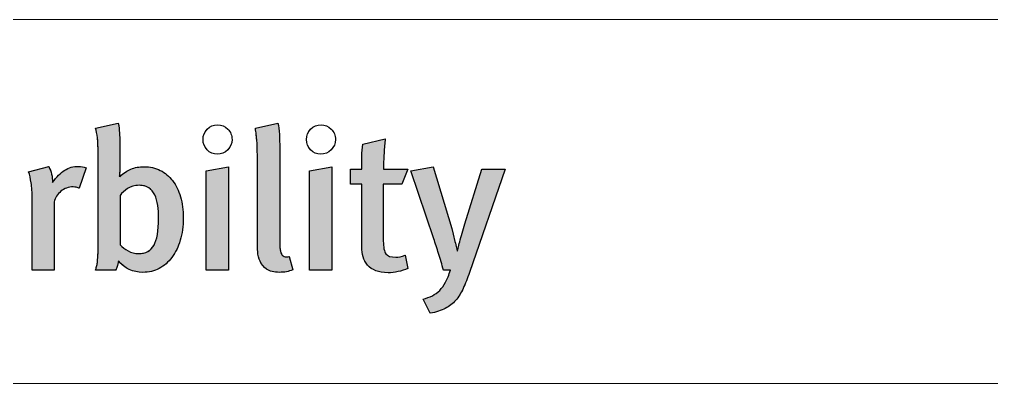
# Model space of a CAD drawing. Header units: inches. Extents: x 1131 to 1972, y 12 to 606.
# Drawn here: x 1891.9 to 1932.24, y 80.52 to 95.63 of the extents above; entities that cross this region are included whole.
import ezdxf

# ---------------------------------------------------------------- set-up
doc = ezdxf.new("R2010")
doc.units = ezdxf.units.IN
doc.header["$MEASUREMENT"] = 0
for name, color, linetype in [('BG 0 -1', 7, 'Continuous'), ('BG _U+B808_U+C774_U+C5B4 1', 7, 'Continuous'), ('BG Default', 7, 'Continuous')]:
    doc.layers.add(name, color=color, linetype=linetype)

msp = doc.modelspace()

# ---------------------------------------------------------------- hatches: boundary and pattern name
at = {"layer": 'BG 0 -1', "linetype": 'ByBlock', "true_color": 0x005bac}
h = msp.add_hatch(color=154, dxfattribs=at)
edge = h.paths.add_edge_path()
edge.add_spline(control_points=[(1903.24, 85.236), (1903.074, 85.17), (1902.892, 85.137), (1902.693, 85.137), (1902.461, 85.137), (1902.283, 85.182), (1902.158, 85.273), (1902.034, 85.364), (1901.943, 85.472), (1901.885, 85.596), (1901.827, 85.721), (1901.794, 85.85), (1901.786, 85.986), (1901.777, 86.121), (1901.773, 86.233), (1901.773, 86.321), (1901.773, 86.321), (1901.773, 89.892), (1901.773, 89.892), (1901.773, 90.036), (1901.772, 90.164), (1901.769, 90.277), (1901.766, 90.39), (1901.761, 90.494), (1901.753, 90.588), (1901.744, 90.682), (1901.736, 90.771), (1901.728, 90.857), (1901.719, 90.943), (1901.707, 91.03), (1901.69, 91.118), (1901.69, 91.118), (1902.627, 91.325), (1902.627, 91.325), (1902.66, 91.198), (1902.68, 91.044), (1902.689, 90.861), (1902.697, 90.679), (1902.701, 90.45), (1902.701, 90.174), (1902.701, 90.174), (1902.701, 86.619), (1902.701, 86.619), (1902.701, 86.476), (1902.702, 86.361), (1902.705, 86.276), (1902.708, 86.19), (1902.714, 86.121), (1902.722, 86.069), (1902.73, 86.016), (1902.74, 85.974), (1902.751, 85.944), (1902.762, 85.914), (1902.776, 85.888), (1902.792, 85.866), (1902.82, 85.827), (1902.863, 85.799), (1902.921, 85.783), (1902.979, 85.766), (1903.035, 85.772), (1903.091, 85.799), (1903.091, 85.799), (1903.24, 85.236), (1903.24, 85.236)], knot_values=[0, 0, 0, 0, 1, 1, 1, 2, 2, 2, 3, 3, 3, 4, 4, 4, 5, 5, 5, 6, 6, 6, 7, 7, 7, 8, 8, 8, 9, 9, 9, 10, 10, 10, 11, 11, 11, 12, 12, 12, 13, 13, 13, 14, 14, 14, 15, 15, 15, 16, 16, 16, 17, 17, 17, 18, 18, 18, 19, 19, 19, 20, 20, 20, 21, 21, 21, 21], degree=3, periodic=0)
h = msp.add_hatch(color=154, dxfattribs=at)
edge = h.paths.add_edge_path()
edge.add_spline(control_points=[(1908.02, 85.302), (1907.755, 85.181), (1907.481, 85.12), (1907.2, 85.12), (1906.995, 85.12), (1906.824, 85.148), (1906.686, 85.203), (1906.548, 85.258), (1906.436, 85.335), (1906.351, 85.435), (1906.265, 85.534), (1906.203, 85.649), (1906.164, 85.778), (1906.125, 85.908), (1906.106, 86.048), (1906.106, 86.197), (1906.106, 86.197), (1906.106, 88.79), (1906.106, 88.79), (1906.106, 88.79), (1905.642, 88.79), (1905.642, 88.79), (1905.642, 88.79), (1905.642, 89.42), (1905.642, 89.42), (1905.642, 89.42), (1906.106, 89.42), (1906.106, 89.42), (1906.106, 89.597), (1906.107, 89.773), (1906.11, 89.95), (1906.113, 90.127), (1906.125, 90.295), (1906.147, 90.456), (1906.147, 90.456), (1907.084, 90.679), (1907.084, 90.679), (1907.062, 90.508), (1907.043, 90.308), (1907.03, 90.078), (1907.016, 89.849), (1907.009, 89.63), (1907.009, 89.42), (1907.009, 89.42), (1908.012, 89.42), (1908.012, 89.42), (1908.012, 89.42), (1907.771, 88.79), (1907.771, 88.79), (1907.771, 88.79), (1907.001, 88.79), (1907.001, 88.79), (1907.001, 88.79), (1907.001, 86.437), (1907.001, 86.437), (1907.001, 86.178), (1907.037, 86.001), (1907.109, 85.907), (1907.18, 85.813), (1907.316, 85.766), (1907.514, 85.766), (1907.625, 85.766), (1907.755, 85.794), (1907.904, 85.849), (1907.904, 85.849), (1908.02, 85.302), (1908.02, 85.302)], knot_values=[0, 0, 0, 0, 1, 1, 1, 2, 2, 2, 3, 3, 3, 4, 4, 4, 5, 5, 5, 6, 6, 6, 7, 7, 7, 8, 8, 8, 9, 9, 9, 10, 10, 10, 11, 11, 11, 12, 12, 12, 13, 13, 13, 14, 14, 14, 15, 15, 15, 16, 16, 16, 17, 17, 17, 18, 18, 18, 19, 19, 19, 20, 20, 20, 21, 21, 21, 22, 22, 22, 22], degree=3, periodic=0)
h = msp.add_hatch(color=154, dxfattribs=at)
edge = h.paths.add_edge_path()
edge.add_spline(control_points=[(1894.383, 88.624), (1894.339, 88.641), (1894.298, 88.655), (1894.259, 88.666), (1894.22, 88.677), (1894.176, 88.682), (1894.126, 88.682), (1893.933, 88.682), (1893.765, 88.622), (1893.621, 88.5), (1893.477, 88.378), (1893.384, 88.232), (1893.339, 88.061), (1893.339, 88.061), (1893.339, 85.228), (1893.339, 85.228), (1893.339, 85.228), (1892.428, 85.228), (1892.428, 85.228), (1892.428, 85.228), (1892.428, 88.185), (1892.428, 88.185), (1892.428, 88.45), (1892.414, 88.673), (1892.387, 88.852), (1892.359, 89.032), (1892.323, 89.185), (1892.279, 89.312), (1892.279, 89.312), (1893.116, 89.527), (1893.116, 89.527), (1893.22, 89.329), (1893.273, 89.108), (1893.273, 88.865), (1893.439, 89.097), (1893.607, 89.267), (1893.778, 89.374), (1893.95, 89.482), (1894.137, 89.536), (1894.342, 89.536), (1894.463, 89.536), (1894.571, 89.514), (1894.665, 89.47), (1894.665, 89.47), (1894.383, 88.624), (1894.383, 88.624)], knot_values=[0, 0, 0, 0, 1, 1, 1, 2, 2, 2, 3, 3, 3, 4, 4, 4, 5, 5, 5, 6, 6, 6, 7, 7, 7, 8, 8, 8, 9, 9, 9, 10, 10, 10, 11, 11, 11, 12, 12, 12, 13, 13, 13, 14, 14, 14, 15, 15, 15, 15], degree=3, periodic=0)
for points in [[(1899.652, 85.228), (1899.652, 89.353), (1900.572, 89.519), (1900.572, 85.228)], [(1903.944, 85.228), (1903.944, 89.353), (1904.863, 89.519), (1904.863, 85.228)]]:
    msp.add_hatch(color=154, dxfattribs=at).paths.add_polyline_path(points)
h = msp.add_hatch(color=154, dxfattribs=at)
edge = h.paths.add_edge_path()
edge.add_spline(control_points=[(1910.58, 85.137), (1910.491, 84.882), (1910.403, 84.66), (1910.315, 84.47), (1910.226, 84.279), (1910.123, 84.115), (1910.004, 83.977), (1909.885, 83.839), (1909.742, 83.726), (1909.573, 83.637), (1909.405, 83.549), (1909.196, 83.482), (1908.948, 83.438), (1908.948, 83.438), (1908.649, 84.026), (1908.649, 84.026), (1908.793, 84.065), (1908.921, 84.112), (1909.035, 84.167), (1909.148, 84.223), (1909.25, 84.296), (1909.341, 84.387), (1909.432, 84.478), (1909.514, 84.591), (1909.586, 84.726), (1909.657, 84.862), (1909.723, 85.029), (1909.784, 85.228), (1909.784, 85.228), (1909.494, 85.228), (1909.494, 85.228), (1909.434, 85.465), (1909.367, 85.694), (1909.296, 85.915), (1909.224, 86.136), (1909.157, 86.341), (1909.097, 86.528), (1909.097, 86.528), (1908.144, 89.353), (1908.144, 89.353), (1908.144, 89.353), (1909.072, 89.511), (1909.072, 89.511), (1909.072, 89.511), (1909.842, 86.959), (1909.842, 86.959), (1909.859, 86.898), (1909.878, 86.819), (1909.9, 86.719), (1909.9, 86.719), (1909.975, 86.421), (1909.975, 86.421), (1910.002, 86.321), (1910.025, 86.233), (1910.041, 86.156), (1910.058, 86.078), (1910.069, 86.031), (1910.074, 86.015), (1910.074, 86.02), (1910.084, 86.06), (1910.103, 86.135), (1910.123, 86.209), (1910.146, 86.3), (1910.174, 86.408), (1910.201, 86.516), (1910.235, 86.635), (1910.273, 86.764), (1910.312, 86.894), (1910.35, 87.022), (1910.389, 87.15), (1910.389, 87.15), (1911.085, 89.42), (1911.085, 89.42), (1911.085, 89.42), (1912.063, 89.42), (1912.063, 89.42), (1912.063, 89.42), (1910.58, 85.137), (1910.58, 85.137)], knot_values=[0, 0, 0, 0, 1, 1, 1, 2, 2, 2, 3, 3, 3, 4, 4, 4, 5, 5, 5, 6, 6, 6, 7, 7, 7, 8, 8, 8, 9, 9, 9, 10, 10, 10, 11, 11, 11, 12, 12, 12, 13, 13, 13, 14, 14, 14, 15, 15, 15, 16, 16, 16, 17, 17, 17, 18, 18, 18, 19, 19, 19, 20, 20, 20, 21, 21, 21, 22, 22, 22, 23, 23, 23, 24, 24, 24, 25, 25, 25, 26, 26, 26, 26], degree=3, periodic=0)
at = {"layer": 'BG Default', "linetype": 'ByBlock', "true_color": 0x4482f4}
h = msp.add_hatch(color=163, dxfattribs=at)
h.paths.add_polyline_path([(1895.162, 90.116), (1895.162, 86.164), (1895.16, 85.966), (1895.154, 85.804), (1895.144, 85.669), (1895.133, 85.555), (1895.119, 85.459), (1895.1, 85.377), (1895.078, 85.302), (1895.054, 85.228), (1895.891, 85.228), (1895.91, 85.265), (1895.927, 85.302), (1895.942, 85.34), (1895.953, 85.377), (1895.977, 85.474), (1896.007, 85.617), (1896.057, 85.559), (1896.108, 85.505), (1896.162, 85.454), (1896.217, 85.407), (1896.274, 85.364), (1896.333, 85.324), (1896.394, 85.289), (1896.456, 85.257), (1896.521, 85.229), (1896.588, 85.204), (1896.656, 85.184), (1896.726, 85.167), (1896.798, 85.154), (1896.872, 85.144), (1896.948, 85.139), (1897.026, 85.137), (1897.116, 85.139), (1897.205, 85.147), (1897.291, 85.159), (1897.376, 85.177), (1897.459, 85.2), (1897.54, 85.227), (1897.62, 85.26), (1897.697, 85.298), (1897.773, 85.341), (1897.845, 85.387), (1897.915, 85.438), (1897.983, 85.494), (1898.048, 85.553), (1898.11, 85.617), (1898.17, 85.685), (1898.227, 85.758), (1898.282, 85.834), (1898.333, 85.914), (1898.381, 85.998), (1898.426, 86.085), (1898.468, 86.176), (1898.507, 86.27), (1898.543, 86.369), (1898.575, 86.47), (1898.605, 86.575), (1898.63, 86.683), (1898.651, 86.794), (1898.669, 86.907), (1898.682, 87.024), (1898.692, 87.143), (1898.698, 87.265), (1898.7, 87.39), (1898.698, 87.511), (1898.693, 87.629), (1898.683, 87.743), (1898.671, 87.855), (1898.654, 87.964), (1898.634, 88.07), (1898.611, 88.172), (1898.584, 88.272), (1898.553, 88.369), (1898.52, 88.462), (1898.483, 88.551), (1898.444, 88.637), (1898.401, 88.719), (1898.356, 88.797), (1898.308, 88.872), (1898.256, 88.943), (1898.202, 89.011), (1898.145, 89.074), (1898.085, 89.134), (1898.022, 89.189), (1897.957, 89.24), (1897.888, 89.287), (1897.817, 89.331), (1897.743, 89.37), (1897.666, 89.405), (1897.587, 89.435), (1897.506, 89.461), (1897.423, 89.482), (1897.337, 89.498), (1897.25, 89.51), (1897.16, 89.517), (1897.068, 89.519), (1896.994, 89.518), (1896.922, 89.513), (1896.852, 89.506), (1896.784, 89.495), (1896.717, 89.482), (1896.653, 89.466), (1896.59, 89.446), (1896.529, 89.424), (1896.469, 89.398), (1896.41, 89.369), (1896.352, 89.336), (1896.295, 89.299), (1896.238, 89.258), (1896.183, 89.214), (1896.128, 89.165), (1896.073, 89.113), (1896.04, 89.122), (1896.044, 89.135), (1896.048, 89.159), (1896.057, 89.238), (1896.063, 89.358), (1896.065, 89.519), (1896.065, 90.497), (1896.062, 90.729), (1896.053, 90.928), (1896.045, 91.021), (1896.033, 91.12), (1896.018, 91.224), (1895.999, 91.334), (1895.054, 91.127), (1895.081, 91.036), (1895.104, 90.937), (1895.123, 90.831), (1895.137, 90.716), (1895.148, 90.59), (1895.156, 90.448)])
h.paths.add_polyline_path([(1896.073, 88.326), (1896.105, 88.365), (1896.14, 88.403), (1896.214, 88.477), (1896.297, 88.548), (1896.388, 88.616), (1896.437, 88.647), (1896.49, 88.674), (1896.545, 88.697), (1896.604, 88.716), (1896.665, 88.73), (1896.73, 88.741), (1896.798, 88.747), (1896.869, 88.749), (1896.929, 88.747), (1896.987, 88.742), (1897.042, 88.734), (1897.093, 88.722), (1897.142, 88.707), (1897.188, 88.688), (1897.231, 88.666), (1897.27, 88.641), (1897.308, 88.613), (1897.343, 88.582), (1897.377, 88.549), (1897.408, 88.514), (1897.438, 88.476), (1897.465, 88.435), (1897.491, 88.392), (1897.515, 88.347), (1897.537, 88.299), (1897.557, 88.25), (1897.575, 88.198), (1897.592, 88.145), (1897.606, 88.09), (1897.619, 88.032), (1897.63, 87.973), (1897.639, 87.912), (1897.654, 87.786), (1897.664, 87.655), (1897.67, 87.521), (1897.672, 87.382), (1897.669, 87.192), (1897.66, 87.016), (1897.645, 86.854), (1897.624, 86.706), (1897.611, 86.638), (1897.596, 86.573), (1897.58, 86.511), (1897.563, 86.453), (1897.544, 86.398), (1897.523, 86.347), (1897.501, 86.299), (1897.478, 86.255), (1897.453, 86.214), (1897.425, 86.175), (1897.396, 86.14), (1897.366, 86.106), (1897.333, 86.076), (1897.298, 86.048), (1897.262, 86.023), (1897.224, 86), (1897.184, 85.98), (1897.142, 85.963), (1897.098, 85.948), (1897.053, 85.936), (1897.005, 85.927), (1896.956, 85.921), (1896.905, 85.917), (1896.852, 85.915), (1896.791, 85.917), (1896.731, 85.922), (1896.673, 85.931), (1896.617, 85.943), (1896.562, 85.959), (1896.51, 85.978), (1896.458, 86.001), (1896.409, 86.027), (1896.315, 86.085), (1896.228, 86.146), (1896.147, 86.211), (1896.073, 86.28)], flags=16)
at = {"layer": 'BG Default', "linetype": 'ByBlock', "true_color": 0x266df2}
h = msp.add_hatch(color=150, dxfattribs=at)
h.paths.add_polyline_path([(1896.073, 89.113), (1896.04, 89.122), (1896.044, 89.135), (1896.048, 89.159), (1896.057, 89.238), (1896.063, 89.358), (1896.065, 89.519), (1896.065, 90.497), (1896.062, 90.729), (1896.053, 90.928), (1896.045, 91.021), (1896.033, 91.12), (1896.018, 91.224), (1895.999, 91.334), (1895.054, 91.127), (1895.081, 91.036), (1895.104, 90.937), (1895.123, 90.831), (1895.137, 90.716), (1895.148, 90.59), (1895.156, 90.448), (1895.16, 90.29), (1895.162, 90.116), (1895.162, 86.164), (1895.16, 85.966), (1895.154, 85.804), (1895.144, 85.669), (1895.133, 85.555), (1895.119, 85.459), (1895.1, 85.377), (1895.078, 85.302), (1895.054, 85.228), (1895.891, 85.228), (1895.91, 85.265), (1895.927, 85.302), (1895.942, 85.34), (1895.953, 85.377), (1895.977, 85.474), (1896.007, 85.617), (1896.057, 85.559), (1896.108, 85.505), (1896.162, 85.454), (1896.217, 85.407), (1896.274, 85.364), (1896.333, 85.324), (1896.394, 85.289), (1896.456, 85.257), (1896.521, 85.229), (1896.588, 85.204), (1896.656, 85.184), (1896.726, 85.167), (1896.798, 85.154), (1896.872, 85.144), (1896.948, 85.139), (1897.026, 85.137), (1897.116, 85.139), (1897.205, 85.147), (1897.291, 85.159), (1897.376, 85.177), (1897.459, 85.2), (1897.54, 85.227), (1897.62, 85.26), (1897.697, 85.298), (1897.773, 85.341), (1897.845, 85.387), (1897.915, 85.438), (1897.983, 85.494), (1898.048, 85.553), (1898.11, 85.617), (1898.17, 85.685), (1898.227, 85.758), (1898.282, 85.834), (1898.333, 85.914), (1898.381, 85.998), (1898.426, 86.085), (1898.468, 86.176), (1898.507, 86.27), (1898.543, 86.369), (1898.575, 86.47), (1898.605, 86.575), (1898.63, 86.683), (1898.651, 86.794), (1898.669, 86.907), (1898.682, 87.024), (1898.692, 87.143), (1898.698, 87.265), (1898.7, 87.39), (1898.698, 87.511), (1898.693, 87.629), (1898.683, 87.743), (1898.671, 87.855), (1898.654, 87.964), (1898.634, 88.07), (1898.611, 88.172), (1898.584, 88.272), (1898.553, 88.369), (1898.52, 88.462), (1898.483, 88.551), (1898.444, 88.637), (1898.401, 88.719), (1898.356, 88.797), (1898.308, 88.872), (1898.256, 88.943), (1898.202, 89.011), (1898.145, 89.074), (1898.085, 89.134), (1898.022, 89.189), (1897.957, 89.24), (1897.888, 89.287), (1897.817, 89.331), (1897.743, 89.37), (1897.666, 89.405), (1897.587, 89.435), (1897.506, 89.461), (1897.423, 89.482), (1897.337, 89.498), (1897.25, 89.51), (1897.16, 89.517), (1897.068, 89.519), (1896.994, 89.518), (1896.922, 89.513), (1896.852, 89.506), (1896.784, 89.495), (1896.717, 89.482), (1896.653, 89.466), (1896.59, 89.446), (1896.529, 89.424), (1896.469, 89.398), (1896.41, 89.369), (1896.352, 89.336), (1896.295, 89.299), (1896.238, 89.258), (1896.183, 89.214)])
h.paths.add_polyline_path([(1896.073, 88.326), (1896.105, 88.365), (1896.14, 88.403), (1896.214, 88.477), (1896.297, 88.548), (1896.388, 88.616), (1896.437, 88.647), (1896.49, 88.674), (1896.545, 88.697), (1896.604, 88.716), (1896.665, 88.73), (1896.73, 88.741), (1896.798, 88.747), (1896.869, 88.749), (1896.929, 88.747), (1896.987, 88.742), (1897.042, 88.734), (1897.093, 88.722), (1897.142, 88.707), (1897.188, 88.688), (1897.231, 88.666), (1897.27, 88.641), (1897.308, 88.613), (1897.343, 88.582), (1897.377, 88.549), (1897.408, 88.514), (1897.438, 88.476), (1897.465, 88.435), (1897.491, 88.392), (1897.515, 88.347), (1897.537, 88.299), (1897.557, 88.25), (1897.575, 88.198), (1897.592, 88.145), (1897.606, 88.09), (1897.619, 88.032), (1897.63, 87.973), (1897.639, 87.912), (1897.654, 87.786), (1897.664, 87.655), (1897.67, 87.521), (1897.672, 87.382), (1897.669, 87.192), (1897.66, 87.016), (1897.645, 86.854), (1897.624, 86.706), (1897.611, 86.638), (1897.596, 86.573), (1897.58, 86.511), (1897.563, 86.453), (1897.544, 86.398), (1897.523, 86.347), (1897.501, 86.299), (1897.478, 86.255), (1897.453, 86.214), (1897.425, 86.175), (1897.396, 86.14), (1897.366, 86.106), (1897.333, 86.076), (1897.298, 86.048), (1897.262, 86.023), (1897.224, 86), (1897.184, 85.98), (1897.142, 85.963), (1897.098, 85.948), (1897.053, 85.936), (1897.005, 85.927), (1896.956, 85.921), (1896.905, 85.917), (1896.852, 85.915), (1896.791, 85.917), (1896.731, 85.922), (1896.673, 85.931), (1896.617, 85.943), (1896.562, 85.959), (1896.51, 85.978), (1896.458, 86.001), (1896.409, 86.027), (1896.315, 86.085), (1896.228, 86.146), (1896.147, 86.211), (1896.073, 86.28)], flags=16)

# ---------------------------------------------------------------- linework, layer by layer
at = {"layer": 'BG 0 -1', "color": 7, "linetype": 'Continuous', "lineweight": 9}
for p, q in [((1797.948, 95.633), (1947.215, 95.633)), ((1797.948, 80.521), (1947.215, 80.521))]:
    msp.add_line(p, q, dxfattribs=at)
at = {"layer": 'BG 0 -1', "color": 7, "linetype": 'Continuous', "lineweight": 0}
for points in [[(1899.652, 85.228), (1899.652, 89.353), (1900.572, 89.519), (1900.572, 85.228)], [(1903.944, 85.228), (1903.944, 89.353), (1904.863, 89.519), (1904.863, 85.228)]]:
    msp.add_lwpolyline(points, close=True, dxfattribs=at)
for points, knots in [([(1900.721, 90.646), (1900.721, 90.48), (1900.662, 90.338), (1900.543, 90.219), (1900.424, 90.1), (1900.279, 90.041), (1900.108, 90.041), (1899.942, 90.041), (1899.803, 90.1), (1899.69, 90.219), (1899.577, 90.338), (1899.52, 90.48), (1899.52, 90.646), (1899.52, 90.817), (1899.578, 90.962), (1899.694, 91.081), (1899.81, 91.2), (1899.953, 91.259), (1900.125, 91.259), (1900.285, 91.259), (1900.424, 91.201), (1900.543, 91.085), (1900.662, 90.969), (1900.721, 90.823), (1900.721, 90.646)], [0, 0, 0, 0, 1, 1, 1, 2, 2, 2, 3, 3, 3, 4, 4, 4, 5, 5, 5, 6, 6, 6, 7, 7, 7, 8, 8, 8, 8]), ([(1903.24, 85.236), (1903.074, 85.17), (1902.892, 85.137), (1902.693, 85.137), (1902.461, 85.137), (1902.283, 85.182), (1902.158, 85.273), (1902.034, 85.364), (1901.943, 85.472), (1901.885, 85.596), (1901.827, 85.721), (1901.794, 85.85), (1901.786, 85.986), (1901.777, 86.121), (1901.773, 86.233), (1901.773, 86.321), (1901.773, 86.321), (1901.773, 89.892), (1901.773, 89.892), (1901.773, 90.036), (1901.772, 90.164), (1901.769, 90.277), (1901.766, 90.39), (1901.761, 90.494), (1901.753, 90.588), (1901.744, 90.682), (1901.736, 90.771), (1901.728, 90.857), (1901.719, 90.943), (1901.707, 91.03), (1901.69, 91.118), (1901.69, 91.118), (1902.627, 91.325), (1902.627, 91.325), (1902.66, 91.198), (1902.68, 91.044), (1902.689, 90.861), (1902.697, 90.679), (1902.701, 90.45), (1902.701, 90.174), (1902.701, 90.174), (1902.701, 86.619), (1902.701, 86.619), (1902.701, 86.476), (1902.702, 86.361), (1902.705, 86.276), (1902.708, 86.19), (1902.714, 86.121), (1902.722, 86.069), (1902.73, 86.016), (1902.74, 85.974), (1902.751, 85.944), (1902.762, 85.914), (1902.776, 85.888), (1902.792, 85.866), (1902.82, 85.827), (1902.863, 85.799), (1902.921, 85.783), (1902.979, 85.766), (1903.035, 85.772), (1903.091, 85.799), (1903.091, 85.799), (1903.24, 85.236), (1903.24, 85.236)], [0, 0, 0, 0, 1, 1, 1, 2, 2, 2, 3, 3, 3, 4, 4, 4, 5, 5, 5, 6, 6, 6, 7, 7, 7, 8, 8, 8, 9, 9, 9, 10, 10, 10, 11, 11, 11, 12, 12, 12, 13, 13, 13, 14, 14, 14, 15, 15, 15, 16, 16, 16, 17, 17, 17, 18, 18, 18, 19, 19, 19, 20, 20, 20, 21, 21, 21, 21]), ([(1905.013, 90.646), (1905.013, 90.48), (1904.953, 90.338), (1904.834, 90.219), (1904.716, 90.1), (1904.571, 90.041), (1904.4, 90.041), (1904.234, 90.041), (1904.094, 90.1), (1903.981, 90.219), (1903.868, 90.338), (1903.811, 90.48), (1903.811, 90.646), (1903.811, 90.817), (1903.87, 90.962), (1903.985, 91.081), (1904.101, 91.2), (1904.245, 91.259), (1904.416, 91.259), (1904.576, 91.259), (1904.716, 91.201), (1904.834, 91.085), (1904.953, 90.969), (1905.013, 90.823), (1905.013, 90.646)], [0, 0, 0, 0, 1, 1, 1, 2, 2, 2, 3, 3, 3, 4, 4, 4, 5, 5, 5, 6, 6, 6, 7, 7, 7, 8, 8, 8, 8]), ([(1908.02, 85.302), (1907.755, 85.181), (1907.481, 85.12), (1907.2, 85.12), (1906.995, 85.12), (1906.824, 85.148), (1906.686, 85.203), (1906.548, 85.258), (1906.436, 85.335), (1906.351, 85.435), (1906.265, 85.534), (1906.203, 85.649), (1906.164, 85.778), (1906.125, 85.908), (1906.106, 86.048), (1906.106, 86.197), (1906.106, 86.197), (1906.106, 88.79), (1906.106, 88.79), (1906.106, 88.79), (1905.642, 88.79), (1905.642, 88.79), (1905.642, 88.79), (1905.642, 89.42), (1905.642, 89.42), (1905.642, 89.42), (1906.106, 89.42), (1906.106, 89.42), (1906.106, 89.597), (1906.107, 89.773), (1906.11, 89.95), (1906.113, 90.127), (1906.125, 90.295), (1906.147, 90.456), (1906.147, 90.456), (1907.084, 90.679), (1907.084, 90.679), (1907.062, 90.508), (1907.043, 90.308), (1907.03, 90.078), (1907.016, 89.849), (1907.009, 89.63), (1907.009, 89.42), (1907.009, 89.42), (1908.012, 89.42), (1908.012, 89.42), (1908.012, 89.42), (1907.771, 88.79), (1907.771, 88.79), (1907.771, 88.79), (1907.001, 88.79), (1907.001, 88.79), (1907.001, 88.79), (1907.001, 86.437), (1907.001, 86.437), (1907.001, 86.178), (1907.037, 86.001), (1907.109, 85.907), (1907.18, 85.813), (1907.316, 85.766), (1907.514, 85.766), (1907.625, 85.766), (1907.755, 85.794), (1907.904, 85.849), (1907.904, 85.849), (1908.02, 85.302), (1908.02, 85.302)], [0, 0, 0, 0, 1, 1, 1, 2, 2, 2, 3, 3, 3, 4, 4, 4, 5, 5, 5, 6, 6, 6, 7, 7, 7, 8, 8, 8, 9, 9, 9, 10, 10, 10, 11, 11, 11, 12, 12, 12, 13, 13, 13, 14, 14, 14, 15, 15, 15, 16, 16, 16, 17, 17, 17, 18, 18, 18, 19, 19, 19, 20, 20, 20, 21, 21, 21, 22, 22, 22, 22]), ([(1894.383, 88.624), (1894.339, 88.641), (1894.298, 88.655), (1894.259, 88.666), (1894.22, 88.677), (1894.176, 88.682), (1894.126, 88.682), (1893.933, 88.682), (1893.765, 88.622), (1893.621, 88.5), (1893.477, 88.378), (1893.384, 88.232), (1893.339, 88.061), (1893.339, 88.061), (1893.339, 85.228), (1893.339, 85.228), (1893.339, 85.228), (1892.428, 85.228), (1892.428, 85.228), (1892.428, 85.228), (1892.428, 88.185), (1892.428, 88.185), (1892.428, 88.45), (1892.414, 88.673), (1892.387, 88.852), (1892.359, 89.032), (1892.323, 89.185), (1892.279, 89.312), (1892.279, 89.312), (1893.116, 89.527), (1893.116, 89.527), (1893.22, 89.329), (1893.273, 89.108), (1893.273, 88.865), (1893.439, 89.097), (1893.607, 89.267), (1893.778, 89.374), (1893.95, 89.482), (1894.137, 89.536), (1894.342, 89.536), (1894.463, 89.536), (1894.571, 89.514), (1894.665, 89.47), (1894.665, 89.47), (1894.383, 88.624), (1894.383, 88.624)], [0, 0, 0, 0, 1, 1, 1, 2, 2, 2, 3, 3, 3, 4, 4, 4, 5, 5, 5, 6, 6, 6, 7, 7, 7, 8, 8, 8, 9, 9, 9, 10, 10, 10, 11, 11, 11, 12, 12, 12, 13, 13, 13, 14, 14, 14, 15, 15, 15, 15]), ([(1910.58, 85.137), (1910.491, 84.882), (1910.403, 84.66), (1910.315, 84.47), (1910.226, 84.279), (1910.123, 84.115), (1910.004, 83.977), (1909.885, 83.839), (1909.742, 83.726), (1909.573, 83.637), (1909.405, 83.549), (1909.196, 83.482), (1908.948, 83.438), (1908.948, 83.438), (1908.649, 84.026), (1908.649, 84.026), (1908.793, 84.065), (1908.921, 84.112), (1909.035, 84.167), (1909.148, 84.223), (1909.25, 84.296), (1909.341, 84.387), (1909.432, 84.478), (1909.514, 84.591), (1909.586, 84.726), (1909.657, 84.862), (1909.723, 85.029), (1909.784, 85.228), (1909.784, 85.228), (1909.494, 85.228), (1909.494, 85.228), (1909.434, 85.465), (1909.367, 85.694), (1909.296, 85.915), (1909.224, 86.136), (1909.157, 86.341), (1909.097, 86.528), (1909.097, 86.528), (1908.144, 89.353), (1908.144, 89.353), (1908.144, 89.353), (1909.072, 89.511), (1909.072, 89.511), (1909.072, 89.511), (1909.842, 86.959), (1909.842, 86.959), (1909.859, 86.898), (1909.878, 86.819), (1909.9, 86.719), (1909.9, 86.719), (1909.975, 86.421), (1909.975, 86.421), (1910.002, 86.321), (1910.025, 86.233), (1910.041, 86.156), (1910.058, 86.078), (1910.069, 86.031), (1910.074, 86.015), (1910.074, 86.02), (1910.084, 86.06), (1910.103, 86.135), (1910.123, 86.209), (1910.146, 86.3), (1910.174, 86.408), (1910.201, 86.516), (1910.235, 86.635), (1910.273, 86.764), (1910.312, 86.894), (1910.35, 87.022), (1910.389, 87.15), (1910.389, 87.15), (1911.085, 89.42), (1911.085, 89.42), (1911.085, 89.42), (1912.063, 89.42), (1912.063, 89.42), (1912.063, 89.42), (1910.58, 85.137), (1910.58, 85.137)], [0, 0, 0, 0, 1, 1, 1, 2, 2, 2, 3, 3, 3, 4, 4, 4, 5, 5, 5, 6, 6, 6, 7, 7, 7, 8, 8, 8, 9, 9, 9, 10, 10, 10, 11, 11, 11, 12, 12, 12, 13, 13, 13, 14, 14, 14, 15, 15, 15, 16, 16, 16, 17, 17, 17, 18, 18, 18, 19, 19, 19, 20, 20, 20, 21, 21, 21, 22, 22, 22, 23, 23, 23, 24, 24, 24, 25, 25, 25, 26, 26, 26, 26])]:
    msp.add_open_spline(points, degree=3, knots=knots, dxfattribs=at)
at = {"layer": 'BG _U+B808_U+C774_U+C5B4 1', "color": 7, "linetype": 'Continuous', "lineweight": 25}
for p, q in [((1895.054, 91.127), (1895.999, 91.334)), ((1901.69, 91.118), (1902.627, 91.325)), ((1901.753, 90.588), (1901.728, 90.857)), ((1896.065, 90.497), (1896.065, 89.519)), ((1906.147, 90.456), (1907.084, 90.679)), ((1895.162, 86.164), (1895.162, 90.116)), ((1901.773, 89.892), (1901.769, 90.277)), ((1902.701, 90.174), (1902.701, 86.619)), ((1901.773, 86.321), (1901.773, 89.892)), ((1906.106, 89.42), (1906.11, 89.95)), ((1892.279, 89.312), (1893.116, 89.527)), ((1894.665, 89.47), (1894.383, 88.624)), ((1899.652, 89.353), (1900.572, 89.519)), ((1899.652, 85.228), (1899.652, 89.353)), ((1900.572, 89.519), (1900.572, 85.228)), ((1903.944, 89.353), (1904.863, 89.519)), ((1903.944, 85.228), (1903.944, 89.353)), ((1904.863, 89.519), (1904.863, 85.228)), ((1905.642, 88.79), (1905.642, 89.42)), ((1905.642, 89.42), (1906.106, 89.42)), ((1907.009, 89.42), (1908.012, 89.42)), ((1908.012, 89.42), (1907.771, 88.79)), ((1908.144, 89.353), (1909.072, 89.511)), ((1909.097, 86.528), (1908.144, 89.353)), ((1909.072, 89.511), (1909.842, 86.959)), ((1910.389, 87.15), (1911.085, 89.42)), ((1912.063, 89.42), (1910.58, 85.137)), ((1911.085, 89.42), (1912.063, 89.42)), ((1896.04, 89.122), (1896.073, 89.113)), ((1906.106, 88.79), (1905.642, 88.79)), ((1906.106, 86.197), (1906.106, 88.79)), ((1907.771, 88.79), (1907.001, 88.79)), ((1907.001, 88.79), (1907.001, 86.437)), ((1894.383, 88.624), (1894.259, 88.666)), ((1892.428, 85.228), (1892.428, 88.185)), ((1893.339, 88.061), (1893.339, 85.228)), ((1896.073, 88.326), (1896.073, 86.28)), ((1909.842, 86.959), (1909.9, 86.719)), ((1909.9, 86.719), (1909.975, 86.421)), ((1910.074, 86.015), (1910.103, 86.135)), ((1903.091, 85.799), (1903.24, 85.236)), ((1907.904, 85.849), (1908.02, 85.302)), ((1893.339, 85.228), (1892.428, 85.228)), ((1895.891, 85.228), (1895.054, 85.228)), ((1900.572, 85.228), (1899.652, 85.228)), ((1904.863, 85.228), (1903.944, 85.228)), ((1909.784, 85.228), (1909.494, 85.228)), ((1908.948, 83.438), (1908.649, 84.026))]:
    msp.add_line(p, q, dxfattribs=at)
for points in [[(1895.999, 91.334), (1896.026, 91.185), (1896.044, 91.049), (1896.053, 90.928)], [(1896.053, 90.928), (1896.061, 90.806), (1896.065, 90.663), (1896.065, 90.497)], [(1900.543, 91.085), (1900.662, 90.969), (1900.721, 90.823), (1900.721, 90.646)], [(1901.728, 90.857), (1901.719, 90.943), (1901.707, 91.03), (1901.69, 91.118)], [(1904.834, 91.085), (1904.953, 90.969), (1905.013, 90.823), (1905.013, 90.646)], [(1901.769, 90.277), (1901.766, 90.39), (1901.761, 90.494), (1901.753, 90.588)], [(1906.11, 89.95), (1906.113, 90.127), (1906.125, 90.295), (1906.147, 90.456)], [(1907.084, 90.679), (1907.062, 90.508), (1907.043, 90.308), (1907.03, 90.078)], [(1907.03, 90.078), (1907.016, 89.849), (1907.009, 89.63), (1907.009, 89.42)], [(1892.387, 88.852), (1892.359, 89.032), (1892.323, 89.185), (1892.279, 89.312)], [(1893.116, 89.527), (1893.22, 89.329), (1893.273, 89.108), (1893.273, 88.865)], [(1893.273, 88.865), (1893.439, 89.097), (1893.607, 89.267), (1893.778, 89.374)], [(1896.057, 89.238), (1896.051, 89.171), (1896.046, 89.133), (1896.04, 89.122)], [(1896.065, 89.519), (1896.065, 89.398), (1896.062, 89.304), (1896.057, 89.238)], [(1896.073, 89.113), (1896.217, 89.257), (1896.369, 89.36), (1896.529, 89.424)], [(1892.428, 88.185), (1892.428, 88.45), (1892.414, 88.673), (1892.387, 88.852)], [(1896.388, 88.616), (1896.261, 88.528), (1896.156, 88.431), (1896.073, 88.326)], [(1897.515, 88.347), (1897.454, 88.471), (1897.373, 88.569), (1897.27, 88.641)], [(1897.639, 87.912), (1897.617, 88.078), (1897.576, 88.223), (1897.515, 88.347)], [(1898.584, 88.272), (1898.661, 88.01), (1898.7, 87.716), (1898.7, 87.39)], [(1897.672, 87.382), (1897.672, 87.57), (1897.661, 87.746), (1897.639, 87.912)], [(1897.478, 86.255), (1897.607, 86.481), (1897.672, 86.857), (1897.672, 87.382)], [(1898.7, 87.39), (1898.7, 87.053), (1898.658, 86.747), (1898.575, 86.47)], [(1902.701, 86.619), (1902.701, 86.476), (1902.702, 86.361), (1902.705, 86.276)], [(1907.001, 86.437), (1907.001, 86.178), (1907.037, 86.001), (1907.109, 85.907)], [(1909.975, 86.421), (1910.002, 86.321), (1910.025, 86.233), (1910.041, 86.156)], [(1895.154, 85.804), (1895.159, 85.9), (1895.162, 86.02), (1895.162, 86.164)], [(1896.073, 86.28), (1896.167, 86.186), (1896.279, 86.102), (1896.409, 86.027)], [(1901.786, 85.986), (1901.777, 86.121), (1901.773, 86.233), (1901.773, 86.321)], [(1901.885, 85.596), (1901.827, 85.721), (1901.794, 85.85), (1901.786, 85.986)], [(1902.751, 85.944), (1902.762, 85.914), (1902.776, 85.888), (1902.792, 85.866)], [(1906.164, 85.778), (1906.125, 85.908), (1906.106, 86.048), (1906.106, 86.197)], [(1910.041, 86.156), (1910.058, 86.078), (1910.069, 86.031), (1910.074, 86.015)], [(1896.007, 85.617), (1895.985, 85.507), (1895.967, 85.426), (1895.953, 85.377)], [(1902.158, 85.273), (1902.034, 85.364), (1901.943, 85.472), (1901.885, 85.596)], [(1902.792, 85.866), (1902.82, 85.827), (1902.863, 85.799), (1902.921, 85.783)], [(1902.921, 85.783), (1902.979, 85.766), (1903.035, 85.772), (1903.091, 85.799)], [(1906.351, 85.435), (1906.265, 85.534), (1906.203, 85.649), (1906.164, 85.778)], [(1895.953, 85.377), (1895.939, 85.327), (1895.919, 85.278), (1895.891, 85.228)], [(1906.686, 85.203), (1906.548, 85.258), (1906.436, 85.335), (1906.351, 85.435)], [(1909.586, 84.726), (1909.657, 84.862), (1909.723, 85.029), (1909.784, 85.228)], [(1910.58, 85.137), (1910.491, 84.882), (1910.403, 84.66), (1910.315, 84.47)], [(1908.649, 84.026), (1908.793, 84.065), (1908.921, 84.112), (1909.035, 84.167)], [(1909.573, 83.637), (1909.405, 83.549), (1909.196, 83.482), (1908.948, 83.438)]]:
    msp.add_open_spline(points, degree=3, dxfattribs=at)
for points, knots in [([(1899.694, 91.081), (1899.81, 91.2), (1899.953, 91.259), (1900.125, 91.259), (1900.285, 91.259), (1900.424, 91.201), (1900.543, 91.085)], [5, 5, 5, 5, 6, 6, 6, 7, 7, 7, 7]), ([(1902.627, 91.325), (1902.66, 91.198), (1902.68, 91.044), (1902.689, 90.861), (1902.697, 90.679), (1902.701, 90.45), (1902.701, 90.174)], [11, 11, 11, 11, 12, 12, 12, 13, 13, 13, 13]), ([(1903.985, 91.081), (1904.101, 91.2), (1904.245, 91.259), (1904.416, 91.259), (1904.576, 91.259), (1904.716, 91.201), (1904.834, 91.085)], [5, 5, 5, 5, 6, 6, 6, 7, 7, 7, 7]), ([(1895.162, 90.116), (1895.162, 90.359), (1895.154, 90.559), (1895.137, 90.716), (1895.121, 90.874), (1895.093, 91.011), (1895.054, 91.127)], [13, 13, 13, 13, 14, 14, 14, 15, 15, 15, 15]), ([(1899.69, 90.219), (1899.577, 90.338), (1899.52, 90.48), (1899.52, 90.646), (1899.52, 90.817), (1899.578, 90.962), (1899.694, 91.081)], [3, 3, 3, 3, 4, 4, 4, 5, 5, 5, 5]), ([(1903.981, 90.219), (1903.868, 90.338), (1903.811, 90.48), (1903.811, 90.646), (1903.811, 90.817), (1903.87, 90.962), (1903.985, 91.081)], [3, 3, 3, 3, 4, 4, 4, 5, 5, 5, 5]), ([(1900.721, 90.646), (1900.721, 90.48), (1900.662, 90.338), (1900.543, 90.219), (1900.424, 90.1), (1900.279, 90.041), (1900.108, 90.041), (1899.942, 90.041), (1899.803, 90.1), (1899.69, 90.219)], [0, 0, 0, 0, 1, 1, 1, 2, 2, 2, 3, 3, 3, 3]), ([(1905.013, 90.646), (1905.013, 90.48), (1904.953, 90.338), (1904.834, 90.219), (1904.716, 90.1), (1904.571, 90.041), (1904.4, 90.041), (1904.234, 90.041), (1904.094, 90.1), (1903.981, 90.219)], [0, 0, 0, 0, 1, 1, 1, 2, 2, 2, 3, 3, 3, 3]), ([(1893.778, 89.374), (1893.95, 89.482), (1894.137, 89.536), (1894.342, 89.536), (1894.463, 89.536), (1894.571, 89.514), (1894.665, 89.47)], [12, 12, 12, 12, 13, 13, 13, 14, 14, 14, 14]), ([(1896.529, 89.424), (1896.689, 89.487), (1896.869, 89.519), (1897.068, 89.519), (1897.316, 89.519), (1897.541, 89.47), (1897.743, 89.37)], [23, 23, 23, 23, 24, 24, 24, 25, 25, 25, 25]), ([(1897.743, 89.37), (1897.944, 89.271), (1898.116, 89.128), (1898.256, 88.943), (1898.397, 88.758), (1898.506, 88.535), (1898.584, 88.272)], [25, 25, 25, 25, 26, 26, 26, 27, 27, 27, 27]), ([(1894.259, 88.666), (1894.22, 88.677), (1894.176, 88.682), (1894.126, 88.682), (1893.933, 88.682), (1893.765, 88.622), (1893.621, 88.5), (1893.477, 88.378), (1893.384, 88.232), (1893.339, 88.061)], [1, 1, 1, 1, 2, 2, 2, 3, 3, 3, 4, 4, 4, 4]), ([(1897.27, 88.641), (1897.168, 88.713), (1897.034, 88.749), (1896.869, 88.749), (1896.675, 88.749), (1896.515, 88.704), (1896.388, 88.616)], [3, 3, 3, 3, 4, 4, 4, 5, 5, 5, 5]), ([(1910.103, 86.135), (1910.123, 86.209), (1910.146, 86.3), (1910.174, 86.408), (1910.201, 86.516), (1910.235, 86.635), (1910.273, 86.764), (1910.312, 86.894), (1910.35, 87.022), (1910.389, 87.15)], [20, 20, 20, 20, 21, 21, 21, 22, 22, 22, 23, 23, 23, 23]), ([(1898.575, 86.47), (1898.492, 86.194), (1898.377, 85.957), (1898.227, 85.758), (1898.078, 85.559), (1897.902, 85.406), (1897.697, 85.298)], [1, 1, 1, 1, 2, 2, 2, 3, 3, 3, 3]), ([(1909.494, 85.228), (1909.434, 85.465), (1909.367, 85.694), (1909.296, 85.915), (1909.224, 86.136), (1909.157, 86.341), (1909.097, 86.528)], [10, 10, 10, 10, 11, 11, 11, 12, 12, 12, 12]), ([(1896.409, 86.027), (1896.539, 85.952), (1896.686, 85.915), (1896.852, 85.915), (1897.139, 85.915), (1897.348, 86.029), (1897.478, 86.255)], [8, 8, 8, 8, 9, 9, 9, 10, 10, 10, 10]), ([(1902.705, 86.276), (1902.708, 86.19), (1902.714, 86.121), (1902.722, 86.069), (1902.73, 86.016), (1902.74, 85.974), (1902.751, 85.944)], [15, 15, 15, 15, 16, 16, 16, 17, 17, 17, 17]), ([(1895.054, 85.228), (1895.071, 85.278), (1895.086, 85.327), (1895.1, 85.377), (1895.114, 85.426), (1895.125, 85.486), (1895.133, 85.555), (1895.141, 85.624), (1895.148, 85.707), (1895.154, 85.804)], [8, 8, 8, 8, 9, 9, 9, 10, 10, 10, 11, 11, 11, 11]), ([(1897.697, 85.298), (1897.493, 85.19), (1897.269, 85.137), (1897.026, 85.137), (1896.606, 85.137), (1896.267, 85.297), (1896.007, 85.617)], [3, 3, 3, 3, 4, 4, 4, 5, 5, 5, 5]), ([(1907.109, 85.907), (1907.18, 85.813), (1907.316, 85.766), (1907.514, 85.766), (1907.625, 85.766), (1907.755, 85.794), (1907.904, 85.849)], [19, 19, 19, 19, 20, 20, 20, 21, 21, 21, 21]), ([(1903.24, 85.236), (1903.074, 85.17), (1902.892, 85.137), (1902.693, 85.137), (1902.461, 85.137), (1902.283, 85.182), (1902.158, 85.273)], [0, 0, 0, 0, 1, 1, 1, 2, 2, 2, 2]), ([(1908.02, 85.302), (1907.755, 85.181), (1907.481, 85.12), (1907.2, 85.12), (1906.995, 85.12), (1906.824, 85.148), (1906.686, 85.203)], [0, 0, 0, 0, 1, 1, 1, 2, 2, 2, 2]), ([(1909.035, 84.167), (1909.148, 84.223), (1909.25, 84.296), (1909.341, 84.387), (1909.432, 84.478), (1909.514, 84.591), (1909.586, 84.726)], [6, 6, 6, 6, 7, 7, 7, 8, 8, 8, 8]), ([(1910.315, 84.47), (1910.226, 84.279), (1910.123, 84.115), (1910.004, 83.977), (1909.885, 83.839), (1909.742, 83.726), (1909.573, 83.637)], [1, 1, 1, 1, 2, 2, 2, 3, 3, 3, 3])]:
    msp.add_open_spline(points, degree=3, knots=knots, dxfattribs=at)
at = {"layer": 'BG Default', "color": 7, "linetype": 'Continuous', "lineweight": 0}
for points in [[(1895.162, 90.116), (1895.162, 86.164), (1895.16, 85.966), (1895.154, 85.804), (1895.144, 85.669), (1895.133, 85.555), (1895.119, 85.459), (1895.1, 85.377), (1895.078, 85.302), (1895.054, 85.228), (1895.891, 85.228), (1895.91, 85.265), (1895.927, 85.302), (1895.942, 85.34), (1895.953, 85.377), (1895.977, 85.474), (1896.007, 85.617), (1896.057, 85.559), (1896.108, 85.505), (1896.162, 85.454), (1896.217, 85.407), (1896.274, 85.364), (1896.333, 85.324), (1896.394, 85.289), (1896.456, 85.257), (1896.521, 85.229), (1896.588, 85.204), (1896.656, 85.184), (1896.726, 85.167), (1896.798, 85.154), (1896.872, 85.144), (1896.948, 85.139), (1897.026, 85.137), (1897.116, 85.139), (1897.205, 85.147), (1897.291, 85.159), (1897.376, 85.177), (1897.459, 85.2), (1897.54, 85.227), (1897.62, 85.26), (1897.697, 85.298), (1897.773, 85.341), (1897.845, 85.387), (1897.915, 85.438), (1897.983, 85.494), (1898.048, 85.553), (1898.11, 85.617), (1898.17, 85.685), (1898.227, 85.758), (1898.282, 85.834), (1898.333, 85.914), (1898.381, 85.998), (1898.426, 86.085), (1898.468, 86.176), (1898.507, 86.27), (1898.543, 86.369), (1898.575, 86.47), (1898.605, 86.575), (1898.63, 86.683), (1898.651, 86.794), (1898.669, 86.907), (1898.682, 87.024), (1898.692, 87.143), (1898.698, 87.265), (1898.7, 87.39), (1898.698, 87.511), (1898.693, 87.629), (1898.683, 87.743), (1898.671, 87.855), (1898.654, 87.964), (1898.634, 88.07), (1898.611, 88.172), (1898.584, 88.272), (1898.553, 88.369), (1898.52, 88.462), (1898.483, 88.551), (1898.444, 88.637), (1898.401, 88.719), (1898.356, 88.797), (1898.308, 88.872), (1898.256, 88.943), (1898.202, 89.011), (1898.145, 89.074), (1898.085, 89.134), (1898.022, 89.189), (1897.957, 89.24), (1897.888, 89.287), (1897.817, 89.331), (1897.743, 89.37), (1897.666, 89.405), (1897.587, 89.435), (1897.506, 89.461), (1897.423, 89.482), (1897.337, 89.498), (1897.25, 89.51), (1897.16, 89.517), (1897.068, 89.519), (1896.994, 89.518), (1896.922, 89.513), (1896.852, 89.506), (1896.784, 89.495), (1896.717, 89.482), (1896.653, 89.466), (1896.59, 89.446), (1896.529, 89.424), (1896.469, 89.398), (1896.41, 89.369), (1896.352, 89.336), (1896.295, 89.299), (1896.238, 89.258), (1896.183, 89.214), (1896.128, 89.165), (1896.073, 89.113), (1896.04, 89.122), (1896.044, 89.135), (1896.048, 89.159), (1896.057, 89.238), (1896.063, 89.358), (1896.065, 89.519), (1896.065, 90.497), (1896.062, 90.729), (1896.053, 90.928), (1896.045, 91.021), (1896.033, 91.12), (1896.018, 91.224), (1895.999, 91.334), (1895.054, 91.127), (1895.081, 91.036), (1895.104, 90.937), (1895.123, 90.831), (1895.137, 90.716), (1895.148, 90.59), (1895.156, 90.448)], [(1896.073, 89.113), (1896.04, 89.122), (1896.044, 89.135), (1896.048, 89.159), (1896.057, 89.238), (1896.063, 89.358), (1896.065, 89.519), (1896.065, 90.497), (1896.062, 90.729), (1896.053, 90.928), (1896.045, 91.021), (1896.033, 91.12), (1896.018, 91.224), (1895.999, 91.334), (1895.054, 91.127), (1895.081, 91.036), (1895.104, 90.937), (1895.123, 90.831), (1895.137, 90.716), (1895.148, 90.59), (1895.156, 90.448), (1895.16, 90.29), (1895.162, 90.116), (1895.162, 86.164), (1895.16, 85.966), (1895.154, 85.804), (1895.144, 85.669), (1895.133, 85.555), (1895.119, 85.459), (1895.1, 85.377), (1895.078, 85.302), (1895.054, 85.228), (1895.891, 85.228), (1895.91, 85.265), (1895.927, 85.302), (1895.942, 85.34), (1895.953, 85.377), (1895.977, 85.474), (1896.007, 85.617), (1896.057, 85.559), (1896.108, 85.505), (1896.162, 85.454), (1896.217, 85.407), (1896.274, 85.364), (1896.333, 85.324), (1896.394, 85.289), (1896.456, 85.257), (1896.521, 85.229), (1896.588, 85.204), (1896.656, 85.184), (1896.726, 85.167), (1896.798, 85.154), (1896.872, 85.144), (1896.948, 85.139), (1897.026, 85.137), (1897.116, 85.139), (1897.205, 85.147), (1897.291, 85.159), (1897.376, 85.177), (1897.459, 85.2), (1897.54, 85.227), (1897.62, 85.26), (1897.697, 85.298), (1897.773, 85.341), (1897.845, 85.387), (1897.915, 85.438), (1897.983, 85.494), (1898.048, 85.553), (1898.11, 85.617), (1898.17, 85.685), (1898.227, 85.758), (1898.282, 85.834), (1898.333, 85.914), (1898.381, 85.998), (1898.426, 86.085), (1898.468, 86.176), (1898.507, 86.27), (1898.543, 86.369), (1898.575, 86.47), (1898.605, 86.575), (1898.63, 86.683), (1898.651, 86.794), (1898.669, 86.907), (1898.682, 87.024), (1898.692, 87.143), (1898.698, 87.265), (1898.7, 87.39), (1898.698, 87.511), (1898.693, 87.629), (1898.683, 87.743), (1898.671, 87.855), (1898.654, 87.964), (1898.634, 88.07), (1898.611, 88.172), (1898.584, 88.272), (1898.553, 88.369), (1898.52, 88.462), (1898.483, 88.551), (1898.444, 88.637), (1898.401, 88.719), (1898.356, 88.797), (1898.308, 88.872), (1898.256, 88.943), (1898.202, 89.011), (1898.145, 89.074), (1898.085, 89.134), (1898.022, 89.189), (1897.957, 89.24), (1897.888, 89.287), (1897.817, 89.331), (1897.743, 89.37), (1897.666, 89.405), (1897.587, 89.435), (1897.506, 89.461), (1897.423, 89.482), (1897.337, 89.498), (1897.25, 89.51), (1897.16, 89.517), (1897.068, 89.519), (1896.994, 89.518), (1896.922, 89.513), (1896.852, 89.506), (1896.784, 89.495), (1896.717, 89.482), (1896.653, 89.466), (1896.59, 89.446), (1896.529, 89.424), (1896.469, 89.398), (1896.41, 89.369), (1896.352, 89.336), (1896.295, 89.299), (1896.238, 89.258), (1896.183, 89.214)], [(1896.073, 88.326), (1896.105, 88.365), (1896.14, 88.403), (1896.214, 88.477), (1896.297, 88.548), (1896.388, 88.616), (1896.437, 88.647), (1896.49, 88.674), (1896.545, 88.697), (1896.604, 88.716), (1896.665, 88.73), (1896.73, 88.741), (1896.798, 88.747), (1896.869, 88.749), (1896.929, 88.747), (1896.987, 88.742), (1897.042, 88.734), (1897.093, 88.722), (1897.142, 88.707), (1897.188, 88.688), (1897.231, 88.666), (1897.27, 88.641), (1897.308, 88.613), (1897.343, 88.582), (1897.377, 88.549), (1897.408, 88.514), (1897.438, 88.476), (1897.465, 88.435), (1897.491, 88.392), (1897.515, 88.347), (1897.537, 88.299), (1897.557, 88.25), (1897.575, 88.198), (1897.592, 88.145), (1897.606, 88.09), (1897.619, 88.032), (1897.63, 87.973), (1897.639, 87.912), (1897.654, 87.786), (1897.664, 87.655), (1897.67, 87.521), (1897.672, 87.382), (1897.669, 87.192), (1897.66, 87.016), (1897.645, 86.854), (1897.624, 86.706), (1897.611, 86.638), (1897.596, 86.573), (1897.58, 86.511), (1897.563, 86.453), (1897.544, 86.398), (1897.523, 86.347), (1897.501, 86.299), (1897.478, 86.255), (1897.453, 86.214), (1897.425, 86.175), (1897.396, 86.14), (1897.366, 86.106), (1897.333, 86.076), (1897.298, 86.048), (1897.262, 86.023), (1897.224, 86), (1897.184, 85.98), (1897.142, 85.963), (1897.098, 85.948), (1897.053, 85.936), (1897.005, 85.927), (1896.956, 85.921), (1896.905, 85.917), (1896.852, 85.915), (1896.791, 85.917), (1896.731, 85.922), (1896.673, 85.931), (1896.617, 85.943), (1896.562, 85.959), (1896.51, 85.978), (1896.458, 86.001), (1896.409, 86.027), (1896.315, 86.085), (1896.228, 86.146), (1896.147, 86.211), (1896.073, 86.28)], [(1896.073, 88.326), (1896.105, 88.365), (1896.14, 88.403), (1896.214, 88.477), (1896.297, 88.548), (1896.388, 88.616), (1896.437, 88.647), (1896.49, 88.674), (1896.545, 88.697), (1896.604, 88.716), (1896.665, 88.73), (1896.73, 88.741), (1896.798, 88.747), (1896.869, 88.749), (1896.929, 88.747), (1896.987, 88.742), (1897.042, 88.734), (1897.093, 88.722), (1897.142, 88.707), (1897.188, 88.688), (1897.231, 88.666), (1897.27, 88.641), (1897.308, 88.613), (1897.343, 88.582), (1897.377, 88.549), (1897.408, 88.514), (1897.438, 88.476), (1897.465, 88.435), (1897.491, 88.392), (1897.515, 88.347), (1897.537, 88.299), (1897.557, 88.25), (1897.575, 88.198), (1897.592, 88.145), (1897.606, 88.09), (1897.619, 88.032), (1897.63, 87.973), (1897.639, 87.912), (1897.654, 87.786), (1897.664, 87.655), (1897.67, 87.521), (1897.672, 87.382), (1897.669, 87.192), (1897.66, 87.016), (1897.645, 86.854), (1897.624, 86.706), (1897.611, 86.638), (1897.596, 86.573), (1897.58, 86.511), (1897.563, 86.453), (1897.544, 86.398), (1897.523, 86.347), (1897.501, 86.299), (1897.478, 86.255), (1897.453, 86.214), (1897.425, 86.175), (1897.396, 86.14), (1897.366, 86.106), (1897.333, 86.076), (1897.298, 86.048), (1897.262, 86.023), (1897.224, 86), (1897.184, 85.98), (1897.142, 85.963), (1897.098, 85.948), (1897.053, 85.936), (1897.005, 85.927), (1896.956, 85.921), (1896.905, 85.917), (1896.852, 85.915), (1896.791, 85.917), (1896.731, 85.922), (1896.673, 85.931), (1896.617, 85.943), (1896.562, 85.959), (1896.51, 85.978), (1896.458, 86.001), (1896.409, 86.027), (1896.315, 86.085), (1896.228, 86.146), (1896.147, 86.211), (1896.073, 86.28)]]:
    msp.add_lwpolyline(points, close=True, dxfattribs=at)

doc.saveas('drawing.dxf')
